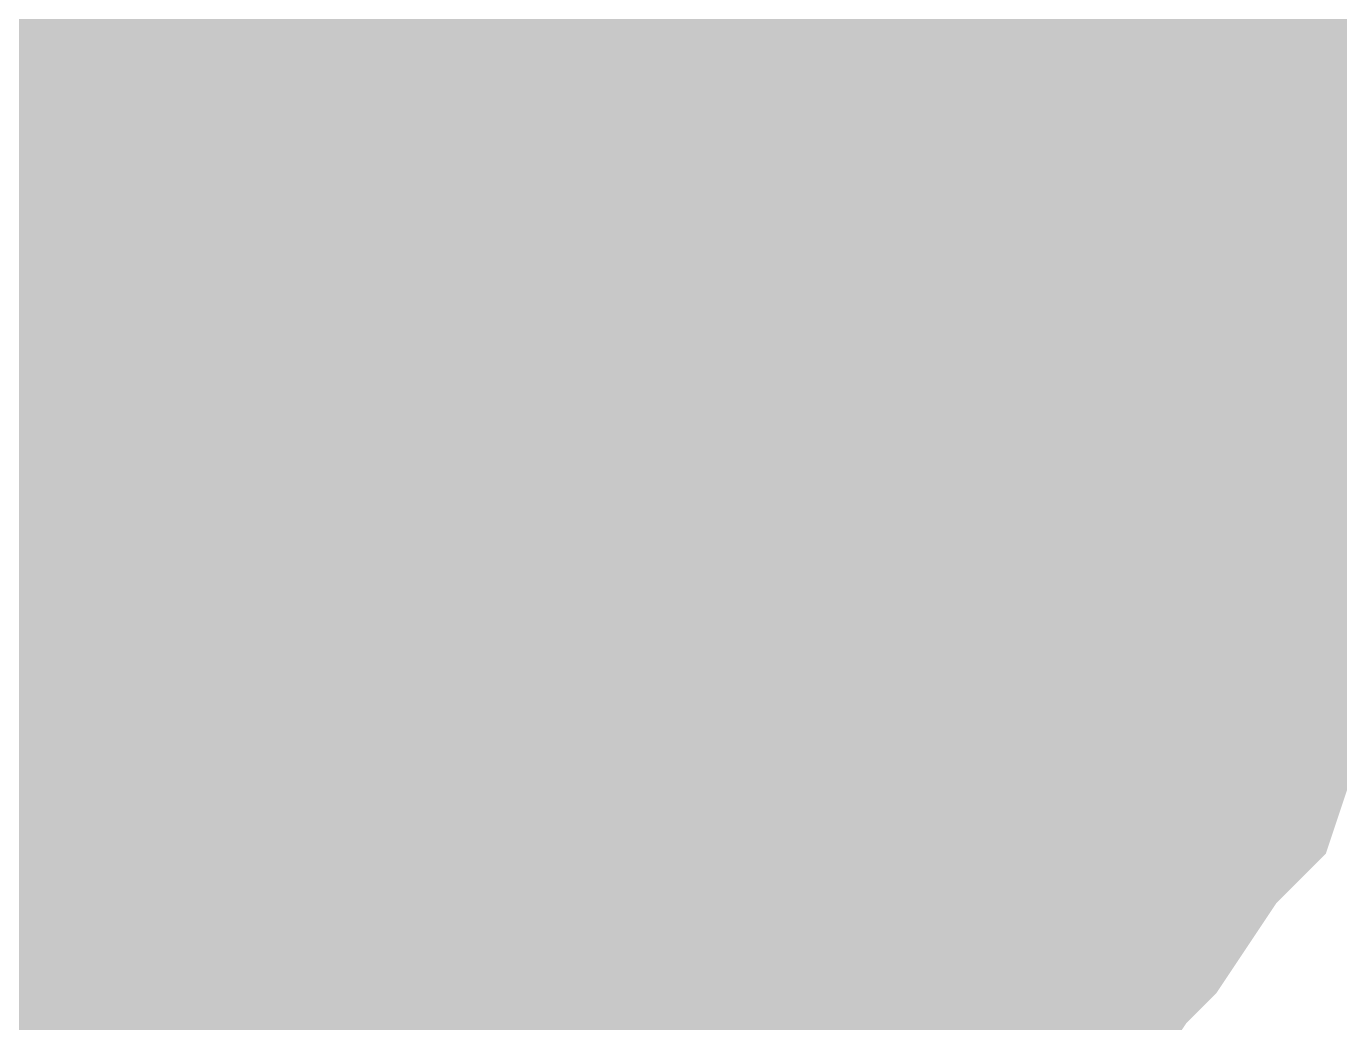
# Model space of a CAD drawing. Header units: inches. Extents: x 0 to 841, y 0 to 594.
# Drawn here: x 112.357 to 113.34, y 364.417 to 365.163 of the extents above; entities that cross this region are included whole.
import ezdxf

# ---------------------------------------------------------------- set-up
doc = ezdxf.new("R2010")
doc.units = ezdxf.units.IN
doc.layers.add('Sheet', color=255, linetype='Continuous')

msp = doc.modelspace()

# ---------------------------------------------------------------- linework, layer by layer
at = {"layer": 'Sheet'}
msp.add_lwpolyline([(112.246, 365.00001, 0.508, 0.508, 1), (112.754, 365.00001, 0.508, 0.508, 1)], format="xyseb", close=True, dxfattribs=at)
for points in [[(112.91786, 365.32078, 0.29972, 0.29972, 0), (112.92909, 365.29832, 0.29972, 0.29972, 0), (112.94032, 365.27586, 0.29972, 0.29972, 0), (112.96277, 365.2534, 0.29972, 0.29972, 0), (112.974, 365.24217, 0.29972, 0.29972, 0), (112.98523, 365.21971, 0.29972, 0.29972, 0), (112.98523, 365.19726, 0.29972, 0.29972, 0), (112.99646, 365.1748, 0.29972, 0.29972, 0), (113.00769, 365.14111, 0.29972, 0.29972, 0), (113.01892, 365.11865, 0.29972, 0.29972, 0), (113.01892, 365.09619, 0.29972, 0.29972, 0), (113.01892, 365.07373, 0.29972, 0.29972, 0), (113.03015, 365.05127, 0.29972, 0.29972, 0), (113.03015, 365.01758, 0.29972, 0.29972, 0), (113.03015, 364.99512, 0.29972, 0.29972, 0)], [(112.91786, 365.32078, 0.29972, 0.29972, 0), (112.92909, 365.29832, 0.29972, 0.29972, 0), (112.94032, 365.27586, 0.29972, 0.29972, 0), (112.96277, 365.2534, 0.29972, 0.29972, 0), (112.974, 365.24217, 0.29972, 0.29972, 0), (112.98523, 365.21971, 0.29972, 0.29972, 0), (112.98523, 365.19726, 0.29972, 0.29972, 0), (112.99646, 365.1748, 0.29972, 0.29972, 0), (113.00769, 365.14111, 0.29972, 0.29972, 0), (113.01892, 365.11865, 0.29972, 0.29972, 0), (113.01892, 365.09619, 0.29972, 0.29972, 0), (113.01892, 365.07373, 0.29972, 0.29972, 0), (113.03015, 365.05127, 0.29972, 0.29972, 0), (113.03015, 365.01758, 0.29972, 0.29972, 0), (113.03015, 364.99512, 0.29972, 0.29972, 0)], [(113.20981, 365.32078, 0.29972, 0.29972, 0), (113.23227, 365.28709, 0.29972, 0.29972, 0), (113.2435, 365.2534, 0.29972, 0.29972, 0), (113.25473, 365.21971, 0.29972, 0.29972, 0), (113.26596, 365.18603, 0.29972, 0.29972, 0), (113.27718, 365.15234, 0.29972, 0.29972, 0), (113.27718, 365.10742, 0.29972, 0.29972, 0), (113.28841, 365.07373, 0.29972, 0.29972, 0), (113.28841, 365.02881, 0.29972, 0.29972, 0), (113.28841, 364.99512, 0.29972, 0.29972, 0)], [(113.20981, 365.32078, 0.29972, 0.29972, 0), (113.23227, 365.28709, 0.29972, 0.29972, 0), (113.2435, 365.2534, 0.29972, 0.29972, 0), (113.25473, 365.21971, 0.29972, 0.29972, 0), (113.26596, 365.18603, 0.29972, 0.29972, 0), (113.27718, 365.15234, 0.29972, 0.29972, 0), (113.27718, 365.10742, 0.29972, 0.29972, 0), (113.28841, 365.07373, 0.29972, 0.29972, 0), (113.28841, 365.02881, 0.29972, 0.29972, 0), (113.28841, 364.99512, 0.29972, 0.29972, 0)], [(113.20981, 365.32078, 0.29972, 0.29972, 0), (113.23227, 365.28709, 0.29972, 0.29972, 0), (113.2435, 365.2534, 0.29972, 0.29972, 0), (113.25473, 365.21971, 0.29972, 0.29972, 0), (113.26596, 365.18603, 0.29972, 0.29972, 0), (113.27718, 365.15234, 0.29972, 0.29972, 0), (113.27718, 365.10742, 0.29972, 0.29972, 0), (113.28841, 365.07373, 0.29972, 0.29972, 0), (113.28841, 365.02881, 0.29972, 0.29972, 0), (113.28841, 364.99512, 0.29972, 0.29972, 0)], [(97.52303, 364.99512, 0.7493, 0.7493, 0), (112.52485, 364.99512, 0.7493, 0.7493, 0), (112.52485, 362.49093, 0.7493, 0.7493, 0)], [(117.52171, 364.99512, 0.7493, 0.7493, 0), (112.52485, 364.99512, 0.7493, 0.7493, 0)], [(112.98523, 365.21971, 0.09906, 0.09906, 0), (112.98523, 365.19726, 0.09906, 0.09906, 0), (112.99646, 365.1748, 0.09906, 0.09906, 0), (113.00769, 365.14111, 0.09906, 0.09906, 0), (113.01892, 365.11865, 0.09906, 0.09906, 0), (113.01892, 365.09619, 0.09906, 0.09906, 0), (113.01892, 365.07373, 0.09906, 0.09906, 0), (113.03015, 365.05127, 0.09906, 0.09906, 0), (113.03015, 365.01758, 0.09906, 0.09906, 0), (113.03015, 364.99512, 0.09906, 0.09906, 0)], [(112.98523, 365.21971, 0.09906, 0.09906, 0), (112.98523, 365.19726, 0.09906, 0.09906, 0), (112.99646, 365.1748, 0.09906, 0.09906, 0), (113.00769, 365.14111, 0.09906, 0.09906, 0), (113.01892, 365.11865, 0.09906, 0.09906, 0), (113.01892, 365.09619, 0.09906, 0.09906, 0), (113.01892, 365.07373, 0.09906, 0.09906, 0), (113.03015, 365.05127, 0.09906, 0.09906, 0), (113.03015, 365.01758, 0.09906, 0.09906, 0), (113.03015, 364.99512, 0.09906, 0.09906, 0)], [(113.25473, 365.21971, 0.09906, 0.09906, 0), (113.26596, 365.18603, 0.09906, 0.09906, 0), (113.27718, 365.15234, 0.09906, 0.09906, 0), (113.27718, 365.10742, 0.09906, 0.09906, 0), (113.28841, 365.07373, 0.09906, 0.09906, 0), (113.28841, 365.02881, 0.09906, 0.09906, 0), (113.28841, 364.99512, 0.09906, 0.09906, 0)], [(113.25473, 365.21971, 0.09906, 0.09906, 0), (113.26596, 365.18603, 0.09906, 0.09906, 0), (113.27718, 365.15234, 0.09906, 0.09906, 0), (113.27718, 365.10742, 0.09906, 0.09906, 0), (113.28841, 365.07373, 0.09906, 0.09906, 0), (113.28841, 365.02881, 0.09906, 0.09906, 0), (113.28841, 364.99512, 0.09906, 0.09906, 0)], [(113.25473, 365.21971, 0.09906, 0.09906, 0), (113.26596, 365.18603, 0.09906, 0.09906, 0), (113.27718, 365.15234, 0.09906, 0.09906, 0), (113.27718, 365.10742, 0.09906, 0.09906, 0), (113.28841, 365.07373, 0.09906, 0.09906, 0), (113.28841, 365.02881, 0.09906, 0.09906, 0), (113.28841, 364.99512, 0.09906, 0.09906, 0)], [(117.52171, 364.99512, 0.29972, 0.29972, 0), (112.52485, 364.99512, 0.29972, 0.29972, 0)], [(113.03015, 364.99512, 0.29972, 0.29972, 0), (113.03015, 364.97266, 0.29972, 0.29972, 0), (113.03015, 364.93898, 0.29972, 0.29972, 0), (113.01892, 364.91652, 0.29972, 0.29972, 0), (113.01892, 364.89406, 0.29972, 0.29972, 0), (113.01892, 364.8716, 0.29972, 0.29972, 0), (113.00769, 364.84914, 0.29972, 0.29972, 0), (112.99646, 364.81545, 0.29972, 0.29972, 0), (112.98523, 364.79299, 0.29972, 0.29972, 0), (112.98523, 364.77053, 0.29972, 0.29972, 0), (112.974, 364.74807, 0.29972, 0.29972, 0), (112.96277, 364.73684, 0.29972, 0.29972, 0), (112.94032, 364.71438, 0.29972, 0.29972, 0), (112.92909, 364.69192, 0.29972, 0.29972, 0), (112.91786, 364.66947, 0.29972, 0.29972, 0), (112.8954, 364.65824, 0.29972, 0.29972, 0), (112.88417, 364.63578, 0.29972, 0.29972, 0), (112.86171, 364.62455, 0.29972, 0.29972, 0), (112.85049, 364.60209, 0.29972, 0.29972, 0), (112.82803, 364.59086, 0.29972, 0.29972, 0), (112.80557, 364.57963, 0.29972, 0.29972, 0), (112.78311, 364.55717, 0.29972, 0.29972, 0), (112.77188, 364.54594, 0.29972, 0.29972, 0), (112.74943, 364.53471, 0.29972, 0.29972, 0), (112.72697, 364.53471, 0.29972, 0.29972, 0), (112.70451, 364.52348, 0.29972, 0.29972, 0), (112.67082, 364.51225, 0.29972, 0.29972, 0), (112.64837, 364.50102, 0.29972, 0.29972, 0), (112.62591, 364.50102, 0.29972, 0.29972, 0), (112.60345, 364.50102, 0.29972, 0.29972, 0), (112.58099, 364.48979, 0.29972, 0.29972, 0), (112.54731, 364.48979, 0.29972, 0.29972, 0), (112.52485, 364.48979, 0.29972, 0.29972, 0)], [(113.03015, 364.99512, 0.29972, 0.29972, 0), (113.03015, 364.97266, 0.29972, 0.29972, 0), (113.03015, 364.93898, 0.29972, 0.29972, 0), (113.01892, 364.91652, 0.29972, 0.29972, 0), (113.01892, 364.89406, 0.29972, 0.29972, 0), (113.01892, 364.8716, 0.29972, 0.29972, 0), (113.00769, 364.84914, 0.29972, 0.29972, 0), (112.99646, 364.81545, 0.29972, 0.29972, 0), (112.98523, 364.79299, 0.29972, 0.29972, 0), (112.98523, 364.77053, 0.29972, 0.29972, 0), (112.974, 364.74807, 0.29972, 0.29972, 0), (112.96277, 364.73684, 0.29972, 0.29972, 0), (112.94032, 364.71438, 0.29972, 0.29972, 0), (112.92909, 364.69192, 0.29972, 0.29972, 0), (112.91786, 364.66947, 0.29972, 0.29972, 0), (112.8954, 364.65824, 0.29972, 0.29972, 0), (112.88417, 364.63578, 0.29972, 0.29972, 0), (112.86171, 364.62455, 0.29972, 0.29972, 0), (112.85049, 364.60209, 0.29972, 0.29972, 0), (112.82803, 364.59086, 0.29972, 0.29972, 0), (112.80557, 364.57963, 0.29972, 0.29972, 0), (112.78311, 364.55717, 0.29972, 0.29972, 0), (112.77188, 364.54594, 0.29972, 0.29972, 0), (112.74943, 364.53471, 0.29972, 0.29972, 0), (112.72697, 364.53471, 0.29972, 0.29972, 0), (112.70451, 364.52348, 0.29972, 0.29972, 0), (112.67082, 364.51225, 0.29972, 0.29972, 0), (112.64837, 364.50102, 0.29972, 0.29972, 0), (112.62591, 364.50102, 0.29972, 0.29972, 0), (112.60345, 364.50102, 0.29972, 0.29972, 0), (112.58099, 364.48979, 0.29972, 0.29972, 0), (112.54731, 364.48979, 0.29972, 0.29972, 0), (112.52485, 364.48979, 0.29972, 0.29972, 0)], [(113.28841, 364.99512, 0.29972, 0.29972, 0), (113.28841, 364.9502, 0.29972, 0.29972, 0), (113.28841, 364.91652, 0.29972, 0.29972, 0), (113.27718, 364.88283, 0.29972, 0.29972, 0), (113.27718, 364.83791, 0.29972, 0.29972, 0), (113.26596, 364.80422, 0.29972, 0.29972, 0), (113.25473, 364.77053, 0.29972, 0.29972, 0), (113.2435, 364.72561, 0.29972, 0.29972, 0), (113.23227, 364.69192, 0.29972, 0.29972, 0), (113.20981, 364.65824, 0.29972, 0.29972, 0), (113.19858, 364.62455, 0.29972, 0.29972, 0), (113.17612, 364.60209, 0.29972, 0.29972, 0), (113.15367, 364.5684, 0.29972, 0.29972, 0), (113.13121, 364.53471, 0.29972, 0.29972, 0), (113.10875, 364.51225, 0.29972, 0.29972, 0), (113.08629, 364.47856, 0.29972, 0.29972, 0), (113.06384, 364.4561, 0.29972, 0.29972, 0), (113.04138, 364.43364, 0.29972, 0.29972, 0), (113.00769, 364.39996, 0.29972, 0.29972, 0), (112.974, 364.3775, 0.29972, 0.29972, 0), (112.95155, 364.35504, 0.29972, 0.29972, 0), (112.91786, 364.34381, 0.29972, 0.29972, 0), (112.88417, 364.32135, 0.29972, 0.29972, 0), (112.85049, 364.31012, 0.29972, 0.29972, 0), (112.8168, 364.28766, 0.29972, 0.29972, 0), (112.78311, 364.27643, 0.29972, 0.29972, 0), (112.74943, 364.2652, 0.29972, 0.29972, 0)], [(113.28841, 364.99512, 0.29972, 0.29972, 0), (113.28841, 364.9502, 0.29972, 0.29972, 0), (113.28841, 364.91652, 0.29972, 0.29972, 0), (113.27718, 364.88283, 0.29972, 0.29972, 0), (113.27718, 364.83791, 0.29972, 0.29972, 0), (113.26596, 364.80422, 0.29972, 0.29972, 0), (113.25473, 364.77053, 0.29972, 0.29972, 0), (113.2435, 364.72561, 0.29972, 0.29972, 0), (113.23227, 364.69192, 0.29972, 0.29972, 0), (113.20981, 364.65824, 0.29972, 0.29972, 0), (113.19858, 364.62455, 0.29972, 0.29972, 0), (113.17612, 364.60209, 0.29972, 0.29972, 0), (113.15367, 364.5684, 0.29972, 0.29972, 0), (113.13121, 364.53471, 0.29972, 0.29972, 0), (113.10875, 364.51225, 0.29972, 0.29972, 0), (113.08629, 364.47856, 0.29972, 0.29972, 0), (113.06384, 364.4561, 0.29972, 0.29972, 0), (113.04138, 364.43364, 0.29972, 0.29972, 0), (113.00769, 364.39996, 0.29972, 0.29972, 0), (112.974, 364.3775, 0.29972, 0.29972, 0), (112.95155, 364.35504, 0.29972, 0.29972, 0), (112.91786, 364.34381, 0.29972, 0.29972, 0), (112.88417, 364.32135, 0.29972, 0.29972, 0), (112.85049, 364.31012, 0.29972, 0.29972, 0), (112.8168, 364.28766, 0.29972, 0.29972, 0), (112.78311, 364.27643, 0.29972, 0.29972, 0), (112.74943, 364.2652, 0.29972, 0.29972, 0)], [(113.28841, 364.99512, 0.29972, 0.29972, 0), (113.28841, 364.9502, 0.29972, 0.29972, 0), (113.28841, 364.91652, 0.29972, 0.29972, 0), (113.27718, 364.88283, 0.29972, 0.29972, 0), (113.27718, 364.83791, 0.29972, 0.29972, 0), (113.26596, 364.80422, 0.29972, 0.29972, 0), (113.25473, 364.77053, 0.29972, 0.29972, 0), (113.2435, 364.72561, 0.29972, 0.29972, 0), (113.23227, 364.69192, 0.29972, 0.29972, 0), (113.20981, 364.65824, 0.29972, 0.29972, 0), (113.19858, 364.62455, 0.29972, 0.29972, 0), (113.17612, 364.60209, 0.29972, 0.29972, 0), (113.15367, 364.5684, 0.29972, 0.29972, 0), (113.13121, 364.53471, 0.29972, 0.29972, 0), (113.10875, 364.51225, 0.29972, 0.29972, 0), (113.08629, 364.47856, 0.29972, 0.29972, 0), (113.06384, 364.4561, 0.29972, 0.29972, 0), (113.04138, 364.43364, 0.29972, 0.29972, 0), (113.00769, 364.39996, 0.29972, 0.29972, 0), (112.974, 364.3775, 0.29972, 0.29972, 0), (112.95155, 364.35504, 0.29972, 0.29972, 0), (112.91786, 364.34381, 0.29972, 0.29972, 0), (112.88417, 364.32135, 0.29972, 0.29972, 0), (112.85049, 364.31012, 0.29972, 0.29972, 0), (112.8168, 364.28766, 0.29972, 0.29972, 0), (112.78311, 364.27643, 0.29972, 0.29972, 0), (112.74943, 364.2652, 0.29972, 0.29972, 0)], [(113.03015, 364.99512, 0.29972, 0.29972, 0), (113.03015, 364.99512, 0.29972, 0.29972, 0), (113.03015, 364.99512, 0.29972, 0.29972, 0), (113.03015, 364.99512, 0.29972, 0.29972, 0), (113.03015, 364.99512, 0.29972, 0.29972, 0), (113.03015, 364.99512, 0.29972, 0.29972, 0), (113.03015, 364.99512, 0.29972, 0.29972, 0), (113.03015, 364.99512, 0.29972, 0.29972, 0), (113.03015, 364.99512, 0.29972, 0.29972, 0), (113.03015, 364.99512, 0.29972, 0.29972, 0), (113.03015, 364.99512, 0.29972, 0.29972, 0), (113.03015, 364.99512, 0.29972, 0.29972, 0), (113.03015, 364.99512, 0.29972, 0.29972, 0), (113.03015, 364.99512, 0.29972, 0.29972, 0), (113.03015, 364.99512, 0.29972, 0.29972, 0), (113.03015, 364.99512, 0.29972, 0.29972, 0), (113.03015, 364.99512, 0.29972, 0.29972, 0), (113.03015, 364.99512, 0.29972, 0.29972, 0), (113.03015, 364.99512, 0.29972, 0.29972, 0), (113.03015, 364.99512, 0.29972, 0.29972, 0), (113.03015, 364.99512, 0.29972, 0.29972, 0), (113.03015, 364.99512, 0.29972, 0.29972, 0), (113.03015, 364.99512, 0.29972, 0.29972, 0), (113.03015, 364.99512, 0.29972, 0.29972, 0), (113.03015, 364.99512, 0.29972, 0.29972, 0), (113.03015, 364.99512, 0.29972, 0.29972, 0), (113.03015, 364.99512, 0.29972, 0.29972, 0), (113.03015, 364.99512, 0.29972, 0.29972, 0), (113.03015, 364.99512, 0.29972, 0.29972, 0), (113.03015, 364.99512, 0.29972, 0.29972, 0), (113.03015, 364.99512, 0.29972, 0.29972, 0), (113.03015, 364.99512, 0.29972, 0.29972, 0), (113.03015, 364.99512, 0.29972, 0.29972, 0)], [(113.03015, 364.99512, 0.29972, 0.29972, 0), (113.03015, 364.99512, 0.29972, 0.29972, 0)], [(113.03015, 364.99512, 0.29972, 0.29972, 0), (113.03015, 364.99512, 0.29972, 0.29972, 0), (113.03015, 364.99512, 0.29972, 0.29972, 0), (113.03015, 364.99512, 0.29972, 0.29972, 0), (113.03015, 364.99512, 0.29972, 0.29972, 0), (113.03015, 364.99512, 0.29972, 0.29972, 0), (113.03015, 364.99512, 0.29972, 0.29972, 0), (113.03015, 364.99512, 0.29972, 0.29972, 0), (113.03015, 364.99512, 0.29972, 0.29972, 0), (113.03015, 364.99512, 0.29972, 0.29972, 0), (113.03015, 364.99512, 0.29972, 0.29972, 0), (113.03015, 364.99512, 0.29972, 0.29972, 0), (113.03015, 364.99512, 0.29972, 0.29972, 0), (113.03015, 364.99512, 0.29972, 0.29972, 0), (113.03015, 364.99512, 0.29972, 0.29972, 0), (113.03015, 364.99512, 0.29972, 0.29972, 0), (113.03015, 364.99512, 0.29972, 0.29972, 0), (113.03015, 364.99512, 0.29972, 0.29972, 0), (113.03015, 364.99512, 0.29972, 0.29972, 0), (113.03015, 364.99512, 0.29972, 0.29972, 0), (113.03015, 364.99512, 0.29972, 0.29972, 0), (113.03015, 364.99512, 0.29972, 0.29972, 0), (113.03015, 364.99512, 0.29972, 0.29972, 0), (113.03015, 364.99512, 0.29972, 0.29972, 0), (113.03015, 364.99512, 0.29972, 0.29972, 0), (113.03015, 364.99512, 0.29972, 0.29972, 0), (113.03015, 364.99512, 0.29972, 0.29972, 0), (113.03015, 364.99512, 0.29972, 0.29972, 0), (113.03015, 364.99512, 0.29972, 0.29972, 0), (113.03015, 364.99512, 0.29972, 0.29972, 0), (113.03015, 364.99512, 0.29972, 0.29972, 0), (113.03015, 364.99512, 0.29972, 0.29972, 0), (113.03015, 364.99512, 0.29972, 0.29972, 0)], [(113.03015, 364.99512, 0.29972, 0.29972, 0), (113.03015, 364.99512, 0.29972, 0.29972, 0)], [(113.28841, 364.99512, 0.29972, 0.29972, 0), (113.28841, 364.99512, 0.29972, 0.29972, 0), (113.28841, 364.99512, 0.29972, 0.29972, 0), (113.28841, 364.99512, 0.29972, 0.29972, 0), (113.28841, 364.99512, 0.29972, 0.29972, 0), (113.28841, 364.99512, 0.29972, 0.29972, 0), (113.28841, 364.99512, 0.29972, 0.29972, 0), (113.28841, 364.99512, 0.29972, 0.29972, 0), (113.28841, 364.99512, 0.29972, 0.29972, 0), (113.28841, 364.99512, 0.29972, 0.29972, 0), (113.28841, 364.99512, 0.29972, 0.29972, 0), (113.28841, 364.99512, 0.29972, 0.29972, 0), (113.28841, 364.99512, 0.29972, 0.29972, 0), (113.28841, 364.99512, 0.29972, 0.29972, 0), (113.28841, 364.99512, 0.29972, 0.29972, 0), (113.28841, 364.99512, 0.29972, 0.29972, 0), (113.28841, 364.99512, 0.29972, 0.29972, 0), (113.28841, 364.99512, 0.29972, 0.29972, 0), (113.28841, 364.99512, 0.29972, 0.29972, 0), (113.28841, 364.99512, 0.29972, 0.29972, 0), (113.28841, 364.99512, 0.29972, 0.29972, 0), (113.28841, 364.99512, 0.29972, 0.29972, 0), (113.28841, 364.99512, 0.29972, 0.29972, 0), (113.28841, 364.99512, 0.29972, 0.29972, 0), (113.28841, 364.99512, 0.29972, 0.29972, 0), (113.28841, 364.99512, 0.29972, 0.29972, 0), (113.28841, 364.99512, 0.29972, 0.29972, 0), (113.28841, 364.99512, 0.29972, 0.29972, 0), (113.28841, 364.99512, 0.29972, 0.29972, 0), (113.28841, 364.99512, 0.29972, 0.29972, 0), (113.28841, 364.99512, 0.29972, 0.29972, 0), (113.28841, 364.99512, 0.29972, 0.29972, 0), (113.28841, 364.99512, 0.29972, 0.29972, 0)], [(113.28841, 364.99512, 0.29972, 0.29972, 0), (113.28841, 364.99512, 0.29972, 0.29972, 0)], [(113.28841, 364.99512, 0.29972, 0.29972, 0), (113.28841, 364.99512, 0.29972, 0.29972, 0), (113.28841, 364.99512, 0.29972, 0.29972, 0), (113.28841, 364.99512, 0.29972, 0.29972, 0), (113.28841, 364.99512, 0.29972, 0.29972, 0), (113.28841, 364.99512, 0.29972, 0.29972, 0), (113.28841, 364.99512, 0.29972, 0.29972, 0), (113.28841, 364.99512, 0.29972, 0.29972, 0), (113.28841, 364.99512, 0.29972, 0.29972, 0), (113.28841, 364.99512, 0.29972, 0.29972, 0), (113.28841, 364.99512, 0.29972, 0.29972, 0), (113.28841, 364.99512, 0.29972, 0.29972, 0), (113.28841, 364.99512, 0.29972, 0.29972, 0), (113.28841, 364.99512, 0.29972, 0.29972, 0), (113.28841, 364.99512, 0.29972, 0.29972, 0), (113.28841, 364.99512, 0.29972, 0.29972, 0), (113.28841, 364.99512, 0.29972, 0.29972, 0), (113.28841, 364.99512, 0.29972, 0.29972, 0), (113.28841, 364.99512, 0.29972, 0.29972, 0), (113.28841, 364.99512, 0.29972, 0.29972, 0), (113.28841, 364.99512, 0.29972, 0.29972, 0), (113.28841, 364.99512, 0.29972, 0.29972, 0), (113.28841, 364.99512, 0.29972, 0.29972, 0), (113.28841, 364.99512, 0.29972, 0.29972, 0), (113.28841, 364.99512, 0.29972, 0.29972, 0), (113.28841, 364.99512, 0.29972, 0.29972, 0), (113.28841, 364.99512, 0.29972, 0.29972, 0), (113.28841, 364.99512, 0.29972, 0.29972, 0), (113.28841, 364.99512, 0.29972, 0.29972, 0), (113.28841, 364.99512, 0.29972, 0.29972, 0), (113.28841, 364.99512, 0.29972, 0.29972, 0), (113.28841, 364.99512, 0.29972, 0.29972, 0), (113.28841, 364.99512, 0.29972, 0.29972, 0)], [(113.28841, 364.99512, 0.29972, 0.29972, 0), (113.28841, 364.99512, 0.29972, 0.29972, 0)], [(113.28841, 364.99512, 0.29972, 0.29972, 0), (113.28841, 364.99512, 0.29972, 0.29972, 0), (113.28841, 364.99512, 0.29972, 0.29972, 0), (113.28841, 364.99512, 0.29972, 0.29972, 0), (113.28841, 364.99512, 0.29972, 0.29972, 0), (113.28841, 364.99512, 0.29972, 0.29972, 0), (113.28841, 364.99512, 0.29972, 0.29972, 0), (113.28841, 364.99512, 0.29972, 0.29972, 0), (113.28841, 364.99512, 0.29972, 0.29972, 0), (113.28841, 364.99512, 0.29972, 0.29972, 0), (113.28841, 364.99512, 0.29972, 0.29972, 0), (113.28841, 364.99512, 0.29972, 0.29972, 0), (113.28841, 364.99512, 0.29972, 0.29972, 0), (113.28841, 364.99512, 0.29972, 0.29972, 0), (113.28841, 364.99512, 0.29972, 0.29972, 0), (113.28841, 364.99512, 0.29972, 0.29972, 0), (113.28841, 364.99512, 0.29972, 0.29972, 0), (113.28841, 364.99512, 0.29972, 0.29972, 0), (113.28841, 364.99512, 0.29972, 0.29972, 0), (113.28841, 364.99512, 0.29972, 0.29972, 0), (113.28841, 364.99512, 0.29972, 0.29972, 0), (113.28841, 364.99512, 0.29972, 0.29972, 0), (113.28841, 364.99512, 0.29972, 0.29972, 0), (113.28841, 364.99512, 0.29972, 0.29972, 0), (113.28841, 364.99512, 0.29972, 0.29972, 0), (113.28841, 364.99512, 0.29972, 0.29972, 0), (113.28841, 364.99512, 0.29972, 0.29972, 0), (113.28841, 364.99512, 0.29972, 0.29972, 0), (113.28841, 364.99512, 0.29972, 0.29972, 0), (113.28841, 364.99512, 0.29972, 0.29972, 0), (113.28841, 364.99512, 0.29972, 0.29972, 0), (113.28841, 364.99512, 0.29972, 0.29972, 0), (113.28841, 364.99512, 0.29972, 0.29972, 0)], [(113.28841, 364.99512, 0.29972, 0.29972, 0), (113.28841, 364.99512, 0.29972, 0.29972, 0)], [(113.03015, 364.99512, 0.09906, 0.09906, 0), (113.03015, 364.97266, 0.09906, 0.09906, 0), (113.03015, 364.93898, 0.09906, 0.09906, 0), (113.01892, 364.91652, 0.09906, 0.09906, 0), (113.01892, 364.89406, 0.09906, 0.09906, 0), (113.01892, 364.8716, 0.09906, 0.09906, 0), (113.00769, 364.84914, 0.09906, 0.09906, 0), (112.99646, 364.81545, 0.09906, 0.09906, 0), (112.98523, 364.79299, 0.09906, 0.09906, 0), (112.98523, 364.77053, 0.09906, 0.09906, 0), (112.974, 364.74807, 0.09906, 0.09906, 0), (112.96277, 364.73684, 0.09906, 0.09906, 0), (112.94032, 364.71438, 0.09906, 0.09906, 0), (112.92909, 364.69192, 0.09906, 0.09906, 0), (112.91786, 364.66947, 0.09906, 0.09906, 0), (112.8954, 364.65824, 0.09906, 0.09906, 0), (112.88417, 364.63578, 0.09906, 0.09906, 0), (112.86171, 364.62455, 0.09906, 0.09906, 0), (112.85049, 364.60209, 0.09906, 0.09906, 0), (112.82803, 364.59086, 0.09906, 0.09906, 0), (112.80557, 364.57963, 0.09906, 0.09906, 0), (112.78311, 364.55717, 0.09906, 0.09906, 0), (112.77188, 364.54594, 0.09906, 0.09906, 0), (112.74943, 364.53471, 0.09906, 0.09906, 0), (112.72697, 364.53471, 0.09906, 0.09906, 0), (112.70451, 364.52348, 0.09906, 0.09906, 0), (112.67082, 364.51225, 0.09906, 0.09906, 0), (112.64837, 364.50102, 0.09906, 0.09906, 0), (112.62591, 364.50102, 0.09906, 0.09906, 0), (112.60345, 364.50102, 0.09906, 0.09906, 0), (112.58099, 364.48979, 0.09906, 0.09906, 0), (112.54731, 364.48979, 0.09906, 0.09906, 0), (112.52485, 364.48979, 0.09906, 0.09906, 0)], [(113.03015, 364.99512, 0.09906, 0.09906, 0), (113.03015, 364.97266, 0.09906, 0.09906, 0), (113.03015, 364.93898, 0.09906, 0.09906, 0), (113.01892, 364.91652, 0.09906, 0.09906, 0), (113.01892, 364.89406, 0.09906, 0.09906, 0), (113.01892, 364.8716, 0.09906, 0.09906, 0), (113.00769, 364.84914, 0.09906, 0.09906, 0), (112.99646, 364.81545, 0.09906, 0.09906, 0), (112.98523, 364.79299, 0.09906, 0.09906, 0), (112.98523, 364.77053, 0.09906, 0.09906, 0), (112.974, 364.74807, 0.09906, 0.09906, 0), (112.96277, 364.73684, 0.09906, 0.09906, 0), (112.94032, 364.71438, 0.09906, 0.09906, 0), (112.92909, 364.69192, 0.09906, 0.09906, 0), (112.91786, 364.66947, 0.09906, 0.09906, 0), (112.8954, 364.65824, 0.09906, 0.09906, 0), (112.88417, 364.63578, 0.09906, 0.09906, 0), (112.86171, 364.62455, 0.09906, 0.09906, 0), (112.85049, 364.60209, 0.09906, 0.09906, 0), (112.82803, 364.59086, 0.09906, 0.09906, 0), (112.80557, 364.57963, 0.09906, 0.09906, 0), (112.78311, 364.55717, 0.09906, 0.09906, 0), (112.77188, 364.54594, 0.09906, 0.09906, 0), (112.74943, 364.53471, 0.09906, 0.09906, 0), (112.72697, 364.53471, 0.09906, 0.09906, 0), (112.70451, 364.52348, 0.09906, 0.09906, 0), (112.67082, 364.51225, 0.09906, 0.09906, 0), (112.64837, 364.50102, 0.09906, 0.09906, 0), (112.62591, 364.50102, 0.09906, 0.09906, 0), (112.60345, 364.50102, 0.09906, 0.09906, 0), (112.58099, 364.48979, 0.09906, 0.09906, 0), (112.54731, 364.48979, 0.09906, 0.09906, 0), (112.52485, 364.48979, 0.09906, 0.09906, 0)], [(113.28841, 364.99512, 0.09906, 0.09906, 0), (113.28841, 364.9502, 0.09906, 0.09906, 0), (113.28841, 364.91652, 0.09906, 0.09906, 0), (113.27718, 364.88283, 0.09906, 0.09906, 0), (113.27718, 364.83791, 0.09906, 0.09906, 0), (113.26596, 364.80422, 0.09906, 0.09906, 0), (113.25473, 364.77053, 0.09906, 0.09906, 0), (113.2435, 364.72561, 0.09906, 0.09906, 0), (113.23227, 364.69192, 0.09906, 0.09906, 0), (113.20981, 364.65824, 0.09906, 0.09906, 0), (113.19858, 364.62455, 0.09906, 0.09906, 0), (113.17612, 364.60209, 0.09906, 0.09906, 0), (113.15367, 364.5684, 0.09906, 0.09906, 0), (113.13121, 364.53471, 0.09906, 0.09906, 0), (113.10875, 364.51225, 0.09906, 0.09906, 0), (113.08629, 364.47856, 0.09906, 0.09906, 0), (113.06384, 364.4561, 0.09906, 0.09906, 0), (113.04138, 364.43364, 0.09906, 0.09906, 0), (113.00769, 364.39996, 0.09906, 0.09906, 0), (112.974, 364.3775, 0.09906, 0.09906, 0), (112.95155, 364.35504, 0.09906, 0.09906, 0)], [(113.28841, 364.99512, 0.09906, 0.09906, 0), (113.28841, 364.9502, 0.09906, 0.09906, 0), (113.28841, 364.91652, 0.09906, 0.09906, 0), (113.27718, 364.88283, 0.09906, 0.09906, 0), (113.27718, 364.83791, 0.09906, 0.09906, 0), (113.26596, 364.80422, 0.09906, 0.09906, 0), (113.25473, 364.77053, 0.09906, 0.09906, 0), (113.2435, 364.72561, 0.09906, 0.09906, 0), (113.23227, 364.69192, 0.09906, 0.09906, 0), (113.20981, 364.65824, 0.09906, 0.09906, 0), (113.19858, 364.62455, 0.09906, 0.09906, 0), (113.17612, 364.60209, 0.09906, 0.09906, 0), (113.15367, 364.5684, 0.09906, 0.09906, 0), (113.13121, 364.53471, 0.09906, 0.09906, 0), (113.10875, 364.51225, 0.09906, 0.09906, 0), (113.08629, 364.47856, 0.09906, 0.09906, 0), (113.06384, 364.4561, 0.09906, 0.09906, 0), (113.04138, 364.43364, 0.09906, 0.09906, 0), (113.00769, 364.39996, 0.09906, 0.09906, 0), (112.974, 364.3775, 0.09906, 0.09906, 0), (112.95155, 364.35504, 0.09906, 0.09906, 0)], [(113.28841, 364.99512, 0.09906, 0.09906, 0), (113.28841, 364.9502, 0.09906, 0.09906, 0), (113.28841, 364.91652, 0.09906, 0.09906, 0), (113.27718, 364.88283, 0.09906, 0.09906, 0), (113.27718, 364.83791, 0.09906, 0.09906, 0), (113.26596, 364.80422, 0.09906, 0.09906, 0), (113.25473, 364.77053, 0.09906, 0.09906, 0), (113.2435, 364.72561, 0.09906, 0.09906, 0), (113.23227, 364.69192, 0.09906, 0.09906, 0), (113.20981, 364.65824, 0.09906, 0.09906, 0), (113.19858, 364.62455, 0.09906, 0.09906, 0), (113.17612, 364.60209, 0.09906, 0.09906, 0), (113.15367, 364.5684, 0.09906, 0.09906, 0), (113.13121, 364.53471, 0.09906, 0.09906, 0), (113.10875, 364.51225, 0.09906, 0.09906, 0), (113.08629, 364.47856, 0.09906, 0.09906, 0), (113.06384, 364.4561, 0.09906, 0.09906, 0), (113.04138, 364.43364, 0.09906, 0.09906, 0), (113.00769, 364.39996, 0.09906, 0.09906, 0), (112.974, 364.3775, 0.09906, 0.09906, 0), (112.95155, 364.35504, 0.09906, 0.09906, 0)], [(113.03015, 364.99512, 0.09906, 0.09906, 0), (113.03015, 364.99512, 0.09906, 0.09906, 0), (113.03015, 364.99512, 0.09906, 0.09906, 0), (113.03015, 364.99512, 0.09906, 0.09906, 0), (113.03015, 364.99512, 0.09906, 0.09906, 0), (113.03015, 364.99512, 0.09906, 0.09906, 0), (113.03015, 364.99512, 0.09906, 0.09906, 0), (113.03015, 364.99512, 0.09906, 0.09906, 0), (113.03015, 364.99512, 0.09906, 0.09906, 0), (113.03015, 364.99512, 0.09906, 0.09906, 0), (113.03015, 364.99512, 0.09906, 0.09906, 0), (113.03015, 364.99512, 0.09906, 0.09906, 0), (113.03015, 364.99512, 0.09906, 0.09906, 0), (113.03015, 364.99512, 0.09906, 0.09906, 0), (113.03015, 364.99512, 0.09906, 0.09906, 0), (113.03015, 364.99512, 0.09906, 0.09906, 0), (113.03015, 364.99512, 0.09906, 0.09906, 0), (113.03015, 364.99512, 0.09906, 0.09906, 0), (113.03015, 364.99512, 0.09906, 0.09906, 0), (113.03015, 364.99512, 0.09906, 0.09906, 0), (113.03015, 364.99512, 0.09906, 0.09906, 0), (113.03015, 364.99512, 0.09906, 0.09906, 0), (113.03015, 364.99512, 0.09906, 0.09906, 0), (113.03015, 364.99512, 0.09906, 0.09906, 0), (113.03015, 364.99512, 0.09906, 0.09906, 0), (113.03015, 364.99512, 0.09906, 0.09906, 0), (113.03015, 364.99512, 0.09906, 0.09906, 0), (113.03015, 364.99512, 0.09906, 0.09906, 0), (113.03015, 364.99512, 0.09906, 0.09906, 0), (113.03015, 364.99512, 0.09906, 0.09906, 0), (113.03015, 364.99512, 0.09906, 0.09906, 0), (113.03015, 364.99512, 0.09906, 0.09906, 0), (113.03015, 364.99512, 0.09906, 0.09906, 0)], [(113.03015, 364.99512, 0.09906, 0.09906, 0), (113.03015, 364.99512, 0.09906, 0.09906, 0)], [(113.03015, 364.99512, 0.09906, 0.09906, 0), (113.03015, 364.99512, 0.09906, 0.09906, 0), (113.03015, 364.99512, 0.09906, 0.09906, 0), (113.03015, 364.99512, 0.09906, 0.09906, 0), (113.03015, 364.99512, 0.09906, 0.09906, 0), (113.03015, 364.99512, 0.09906, 0.09906, 0), (113.03015, 364.99512, 0.09906, 0.09906, 0), (113.03015, 364.99512, 0.09906, 0.09906, 0), (113.03015, 364.99512, 0.09906, 0.09906, 0), (113.03015, 364.99512, 0.09906, 0.09906, 0), (113.03015, 364.99512, 0.09906, 0.09906, 0), (113.03015, 364.99512, 0.09906, 0.09906, 0), (113.03015, 364.99512, 0.09906, 0.09906, 0), (113.03015, 364.99512, 0.09906, 0.09906, 0), (113.03015, 364.99512, 0.09906, 0.09906, 0), (113.03015, 364.99512, 0.09906, 0.09906, 0), (113.03015, 364.99512, 0.09906, 0.09906, 0), (113.03015, 364.99512, 0.09906, 0.09906, 0), (113.03015, 364.99512, 0.09906, 0.09906, 0), (113.03015, 364.99512, 0.09906, 0.09906, 0), (113.03015, 364.99512, 0.09906, 0.09906, 0), (113.03015, 364.99512, 0.09906, 0.09906, 0), (113.03015, 364.99512, 0.09906, 0.09906, 0), (113.03015, 364.99512, 0.09906, 0.09906, 0), (113.03015, 364.99512, 0.09906, 0.09906, 0), (113.03015, 364.99512, 0.09906, 0.09906, 0), (113.03015, 364.99512, 0.09906, 0.09906, 0), (113.03015, 364.99512, 0.09906, 0.09906, 0), (113.03015, 364.99512, 0.09906, 0.09906, 0), (113.03015, 364.99512, 0.09906, 0.09906, 0), (113.03015, 364.99512, 0.09906, 0.09906, 0), (113.03015, 364.99512, 0.09906, 0.09906, 0), (113.03015, 364.99512, 0.09906, 0.09906, 0)], [(113.03015, 364.99512, 0.09906, 0.09906, 0), (113.03015, 364.99512, 0.09906, 0.09906, 0)], [(113.28841, 364.99512, 0.09906, 0.09906, 0), (113.28841, 364.99512, 0.09906, 0.09906, 0), (113.28841, 364.99512, 0.09906, 0.09906, 0), (113.28841, 364.99512, 0.09906, 0.09906, 0), (113.28841, 364.99512, 0.09906, 0.09906, 0), (113.28841, 364.99512, 0.09906, 0.09906, 0), (113.28841, 364.99512, 0.09906, 0.09906, 0), (113.28841, 364.99512, 0.09906, 0.09906, 0), (113.28841, 364.99512, 0.09906, 0.09906, 0), (113.28841, 364.99512, 0.09906, 0.09906, 0), (113.28841, 364.99512, 0.09906, 0.09906, 0), (113.28841, 364.99512, 0.09906, 0.09906, 0), (113.28841, 364.99512, 0.09906, 0.09906, 0), (113.28841, 364.99512, 0.09906, 0.09906, 0), (113.28841, 364.99512, 0.09906, 0.09906, 0), (113.28841, 364.99512, 0.09906, 0.09906, 0), (113.28841, 364.99512, 0.09906, 0.09906, 0), (113.28841, 364.99512, 0.09906, 0.09906, 0), (113.28841, 364.99512, 0.09906, 0.09906, 0), (113.28841, 364.99512, 0.09906, 0.09906, 0), (113.28841, 364.99512, 0.09906, 0.09906, 0), (113.28841, 364.99512, 0.09906, 0.09906, 0), (113.28841, 364.99512, 0.09906, 0.09906, 0), (113.28841, 364.99512, 0.09906, 0.09906, 0), (113.28841, 364.99512, 0.09906, 0.09906, 0), (113.28841, 364.99512, 0.09906, 0.09906, 0), (113.28841, 364.99512, 0.09906, 0.09906, 0), (113.28841, 364.99512, 0.09906, 0.09906, 0), (113.28841, 364.99512, 0.09906, 0.09906, 0), (113.28841, 364.99512, 0.09906, 0.09906, 0), (113.28841, 364.99512, 0.09906, 0.09906, 0), (113.28841, 364.99512, 0.09906, 0.09906, 0), (113.28841, 364.99512, 0.09906, 0.09906, 0)], [(113.28841, 364.99512, 0.09906, 0.09906, 0), (113.28841, 364.99512, 0.09906, 0.09906, 0)], [(113.28841, 364.99512, 0.09906, 0.09906, 0), (113.28841, 364.99512, 0.09906, 0.09906, 0), (113.28841, 364.99512, 0.09906, 0.09906, 0), (113.28841, 364.99512, 0.09906, 0.09906, 0), (113.28841, 364.99512, 0.09906, 0.09906, 0), (113.28841, 364.99512, 0.09906, 0.09906, 0), (113.28841, 364.99512, 0.09906, 0.09906, 0), (113.28841, 364.99512, 0.09906, 0.09906, 0), (113.28841, 364.99512, 0.09906, 0.09906, 0), (113.28841, 364.99512, 0.09906, 0.09906, 0), (113.28841, 364.99512, 0.09906, 0.09906, 0), (113.28841, 364.99512, 0.09906, 0.09906, 0), (113.28841, 364.99512, 0.09906, 0.09906, 0), (113.28841, 364.99512, 0.09906, 0.09906, 0), (113.28841, 364.99512, 0.09906, 0.09906, 0), (113.28841, 364.99512, 0.09906, 0.09906, 0), (113.28841, 364.99512, 0.09906, 0.09906, 0), (113.28841, 364.99512, 0.09906, 0.09906, 0), (113.28841, 364.99512, 0.09906, 0.09906, 0), (113.28841, 364.99512, 0.09906, 0.09906, 0), (113.28841, 364.99512, 0.09906, 0.09906, 0), (113.28841, 364.99512, 0.09906, 0.09906, 0), (113.28841, 364.99512, 0.09906, 0.09906, 0), (113.28841, 364.99512, 0.09906, 0.09906, 0), (113.28841, 364.99512, 0.09906, 0.09906, 0), (113.28841, 364.99512, 0.09906, 0.09906, 0), (113.28841, 364.99512, 0.09906, 0.09906, 0), (113.28841, 364.99512, 0.09906, 0.09906, 0), (113.28841, 364.99512, 0.09906, 0.09906, 0), (113.28841, 364.99512, 0.09906, 0.09906, 0), (113.28841, 364.99512, 0.09906, 0.09906, 0), (113.28841, 364.99512, 0.09906, 0.09906, 0), (113.28841, 364.99512, 0.09906, 0.09906, 0)], [(113.28841, 364.99512, 0.09906, 0.09906, 0), (113.28841, 364.99512, 0.09906, 0.09906, 0)], [(113.28841, 364.99512, 0.09906, 0.09906, 0), (113.28841, 364.99512, 0.09906, 0.09906, 0), (113.28841, 364.99512, 0.09906, 0.09906, 0), (113.28841, 364.99512, 0.09906, 0.09906, 0), (113.28841, 364.99512, 0.09906, 0.09906, 0), (113.28841, 364.99512, 0.09906, 0.09906, 0), (113.28841, 364.99512, 0.09906, 0.09906, 0), (113.28841, 364.99512, 0.09906, 0.09906, 0), (113.28841, 364.99512, 0.09906, 0.09906, 0), (113.28841, 364.99512, 0.09906, 0.09906, 0), (113.28841, 364.99512, 0.09906, 0.09906, 0), (113.28841, 364.99512, 0.09906, 0.09906, 0), (113.28841, 364.99512, 0.09906, 0.09906, 0), (113.28841, 364.99512, 0.09906, 0.09906, 0), (113.28841, 364.99512, 0.09906, 0.09906, 0), (113.28841, 364.99512, 0.09906, 0.09906, 0), (113.28841, 364.99512, 0.09906, 0.09906, 0), (113.28841, 364.99512, 0.09906, 0.09906, 0), (113.28841, 364.99512, 0.09906, 0.09906, 0), (113.28841, 364.99512, 0.09906, 0.09906, 0), (113.28841, 364.99512, 0.09906, 0.09906, 0), (113.28841, 364.99512, 0.09906, 0.09906, 0), (113.28841, 364.99512, 0.09906, 0.09906, 0), (113.28841, 364.99512, 0.09906, 0.09906, 0), (113.28841, 364.99512, 0.09906, 0.09906, 0), (113.28841, 364.99512, 0.09906, 0.09906, 0), (113.28841, 364.99512, 0.09906, 0.09906, 0), (113.28841, 364.99512, 0.09906, 0.09906, 0), (113.28841, 364.99512, 0.09906, 0.09906, 0), (113.28841, 364.99512, 0.09906, 0.09906, 0), (113.28841, 364.99512, 0.09906, 0.09906, 0), (113.28841, 364.99512, 0.09906, 0.09906, 0), (113.28841, 364.99512, 0.09906, 0.09906, 0)], [(113.28841, 364.99512, 0.09906, 0.09906, 0), (113.28841, 364.99512, 0.09906, 0.09906, 0)], [(112.52485, 364.48979, 0.29972, 0.29972, 0), (112.50239, 364.48979, 0.29972, 0.29972, 0), (112.4687, 364.48979, 0.29972, 0.29972, 0), (112.44625, 364.50102, 0.29972, 0.29972, 0), (112.42379, 364.50102, 0.29972, 0.29972, 0), (112.40133, 364.50102, 0.29972, 0.29972, 0), (112.37887, 364.51225, 0.29972, 0.29972, 0), (112.34519, 364.52348, 0.29972, 0.29972, 0), (112.32273, 364.53471, 0.29972, 0.29972, 0), (112.30027, 364.53471, 0.29972, 0.29972, 0), (112.27781, 364.54594, 0.29972, 0.29972, 0), (112.26658, 364.55717, 0.29972, 0.29972, 0), (112.24413, 364.57963, 0.29972, 0.29972, 0), (112.22167, 364.59086, 0.29972, 0.29972, 0), (112.19921, 364.60209, 0.29972, 0.29972, 0)], [(112.52485, 364.48979, 0.29972, 0.29972, 0), (112.50239, 364.48979, 0.29972, 0.29972, 0), (112.4687, 364.48979, 0.29972, 0.29972, 0), (112.44625, 364.50102, 0.29972, 0.29972, 0), (112.42379, 364.50102, 0.29972, 0.29972, 0), (112.40133, 364.50102, 0.29972, 0.29972, 0), (112.37887, 364.51225, 0.29972, 0.29972, 0), (112.34519, 364.52348, 0.29972, 0.29972, 0), (112.32273, 364.53471, 0.29972, 0.29972, 0), (112.30027, 364.53471, 0.29972, 0.29972, 0), (112.27781, 364.54594, 0.29972, 0.29972, 0), (112.26658, 364.55717, 0.29972, 0.29972, 0), (112.24413, 364.57963, 0.29972, 0.29972, 0), (112.22167, 364.59086, 0.29972, 0.29972, 0), (112.19921, 364.60209, 0.29972, 0.29972, 0)], [(112.52485, 364.48979, 0.09906, 0.09906, 0), (112.50239, 364.48979, 0.09906, 0.09906, 0), (112.4687, 364.48979, 0.09906, 0.09906, 0), (112.44625, 364.50102, 0.09906, 0.09906, 0), (112.42379, 364.50102, 0.09906, 0.09906, 0), (112.40133, 364.50102, 0.09906, 0.09906, 0), (112.37887, 364.51225, 0.09906, 0.09906, 0), (112.34519, 364.52348, 0.09906, 0.09906, 0), (112.32273, 364.53471, 0.09906, 0.09906, 0), (112.30027, 364.53471, 0.09906, 0.09906, 0)], [(112.52485, 364.48979, 0.09906, 0.09906, 0), (112.50239, 364.48979, 0.09906, 0.09906, 0), (112.4687, 364.48979, 0.09906, 0.09906, 0), (112.44625, 364.50102, 0.09906, 0.09906, 0), (112.42379, 364.50102, 0.09906, 0.09906, 0), (112.40133, 364.50102, 0.09906, 0.09906, 0), (112.37887, 364.51225, 0.09906, 0.09906, 0), (112.34519, 364.52348, 0.09906, 0.09906, 0), (112.32273, 364.53471, 0.09906, 0.09906, 0), (112.30027, 364.53471, 0.09906, 0.09906, 0)], [(112.30027, 364.2652, 0.29972, 0.29972, 0), (112.25535, 364.27643, 0.29972, 0.29972, 0), (112.22167, 364.28766, 0.29972, 0.29972, 0), (112.18798, 364.31012, 0.29972, 0.29972, 0)], [(112.30027, 364.2652, 0.29972, 0.29972, 0), (112.25535, 364.27643, 0.29972, 0.29972, 0), (112.22167, 364.28766, 0.29972, 0.29972, 0), (112.18798, 364.31012, 0.29972, 0.29972, 0)], [(112.30027, 364.2652, 0.29972, 0.29972, 0), (112.25535, 364.27643, 0.29972, 0.29972, 0), (112.22167, 364.28766, 0.29972, 0.29972, 0), (112.18798, 364.31012, 0.29972, 0.29972, 0)]]:
    msp.add_lwpolyline(points, format="xyseb", dxfattribs=at)

doc.saveas('drawing.dxf')
